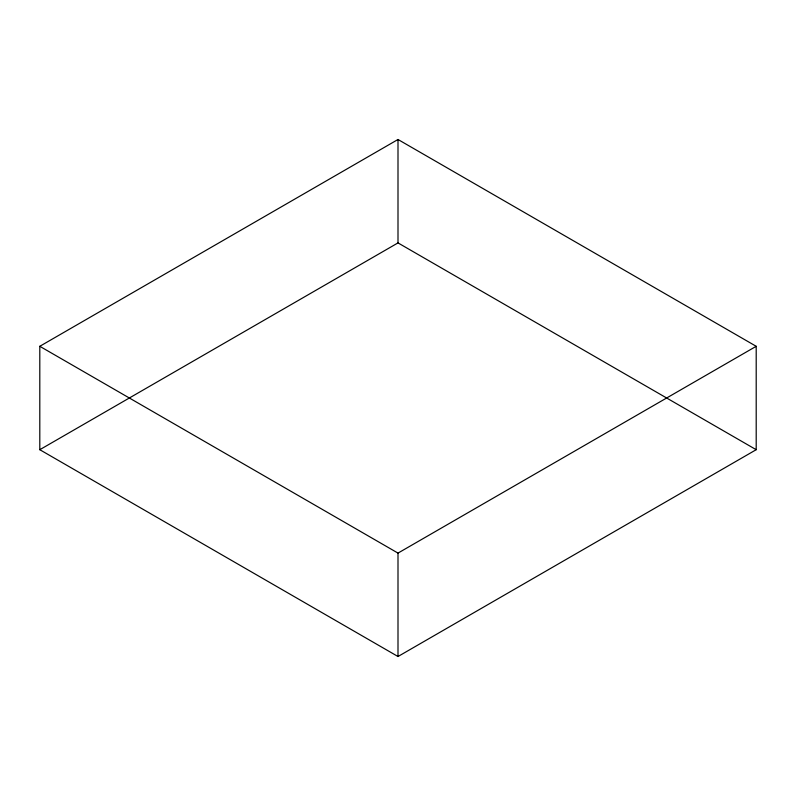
<?xml version="1.0" encoding="UTF-8"?>
<svg xmlns="http://www.w3.org/2000/svg" width="796" height="796" viewBox="0 0 796 796"><rect width="100%" height="100%" fill="white"/><g stroke="black" fill="none" stroke-linecap="round" stroke-linejoin="round"><path stroke-width="1.19" d="M39.8 346.3L398 139.489L756.2 346.3L756.2 449.7L398 656.511L39.8 449.7L39.8 346.3L398 553.101L756.2 346.3M39.8 449.7L398 242.899L756.2 449.7M398 139.489L398 242.899M398 553.101L398 656.511"/></g></svg>
